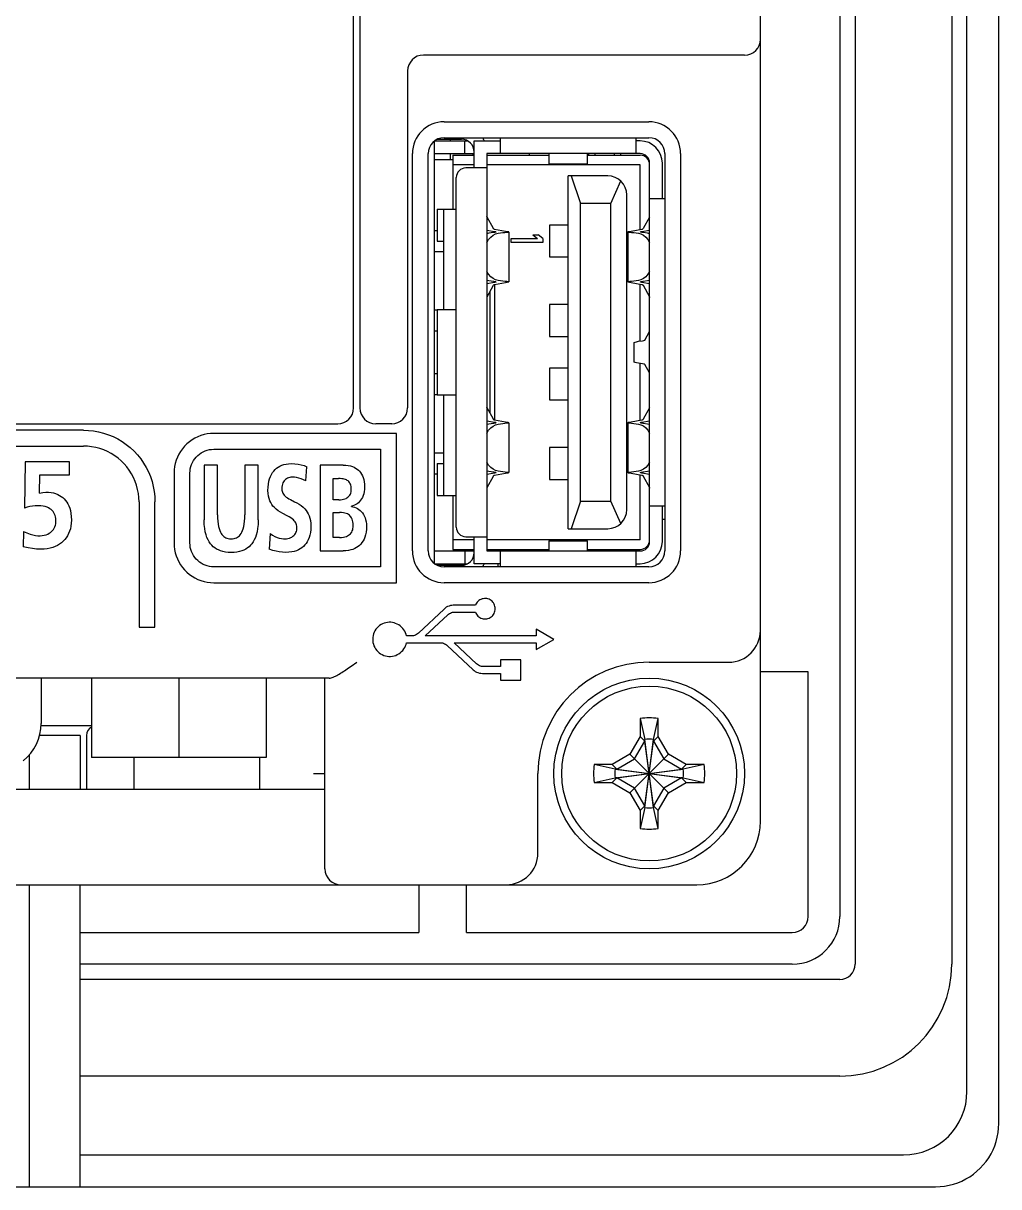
# Model space of a CAD drawing. Extents: x 0 to 563, y 0 to 379.
# Drawn here: x 532.72 to 563.42, y 114.57 to 151.17 of the extents above; entities that cross this region are included whole.
import ezdxf

# ---------------------------------------------------------------- set-up
doc = ezdxf.new("R2010")
doc.units = 0
doc.header["$LTSCALE"] = 32.67
doc.layers.get('0').update_dxf_attribs({"linetype": 'CONTINUOUS'})

msp = doc.modelspace()

# ---------------------------------------------------------------- linework, layer by layer
at = {"color": 7, "linetype": 'CONTINUOUS'}
for p, q in [((563.418, 116.562), (563.418, 251.584)), ((562.418, 117.573), (562.418, 250.573)), ((558.898, 246.573), (558.898, 121.573)), ((561.937, 246.573), (561.937, 121.573)), ((558.418, 245.073), (558.418, 123.073)), ((555.918, 126.073), (555.918, 242.073)), ((543.118, 139.073), (543.118, 237.573)), ((543.318, 237.673), (543.318, 139.073)), ((555.418, 150.173), (545.318, 150.173)), ((544.818, 149.673), (544.818, 139.073)), ((545.968, 148.073), (552.408, 148.073)), ((545.751, 147.523), (546.513, 147.523)), ((545.968, 147.573), (552.408, 147.573)), ((546.168, 147.473), (546.168, 147.523)), ((547.733, 147.573), (547.733, 147.073)), ((552.013, 147.073), (552.013, 147.573)), ((545.668, 147.473), (546.705, 147.473)), ((545.668, 134.174), (545.668, 147.473)), ((546.613, 147.073), (546.613, 147.473)), ((546.913, 147.473), (547.733, 147.473)), ((546.913, 146.623), (546.913, 147.473)), ((552.133, 147.473), (552.013, 147.473)), ((544.968, 134.573), (544.968, 147.073)), ((545.468, 134.573), (545.468, 147.073)), ((545.668, 147.073), (546.913, 147.073)), ((546.243, 146.873), (545.668, 146.873)), ((546.168, 146.873), (546.168, 147.073)), ((546.243, 147.023), (546.913, 147.023)), ((546.243, 147.023), (546.243, 145.323)), ((546.868, 147.073), (546.868, 147.023)), ((552.133, 147.073), (547.313, 147.073)), ((547.313, 147.073), (547.313, 134.573)), ((547.313, 147.023), (549.263, 147.023)), ((548.645, 147.073), (548.645, 147.023)), ((549.263, 147.073), (549.263, 146.753)), ((550.483, 146.753), (550.483, 147.073)), ((550.483, 147.023), (552.133, 147.023)), ((550.513, 147.073), (550.513, 147.023)), ((550.713, 147.073), (550.713, 147.023)), ((551.313, 147.073), (551.313, 147.023)), ((551.513, 147.073), (551.513, 147.023)), ((552.433, 134.873), (552.433, 146.773)), ((552.833, 145.653), (552.833, 146.773)), ((552.908, 147.073), (552.908, 134.573)), ((553.408, 147.073), (553.408, 134.573)), ((546.913, 146.723), (546.243, 146.723)), ((547.313, 146.623), (546.648, 146.623)), ((552.133, 146.723), (547.313, 146.723)), ((549.263, 146.753), (550.483, 146.753)), ((552.133, 144.676), (552.133, 146.723)), ((546.348, 135.323), (546.348, 146.323)), ((551.113, 146.373), (549.873, 146.373)), ((549.873, 135.273), (549.873, 146.373)), ((549.964, 146.373), (550.253, 145.507)), ((551.213, 145.507), (551.522, 146.212)), ((551.713, 135.873), (551.713, 145.773)), ((545.743, 145.323), (546.348, 145.323)), ((545.743, 145.323), (545.743, 144.323)), ((545.943, 145.323), (545.943, 142.173)), ((551.213, 145.507), (550.253, 145.507)), ((550.253, 136.139), (550.253, 145.507)), ((551.213, 136.139), (551.213, 145.507)), ((552.908, 145.653), (552.433, 145.653)), ((547.313, 145.091), (547.313, 145.098)), ((547.315, 145.085), (547.313, 145.091)), ((547.318, 145.079), (547.315, 145.085)), ((547.52, 144.716), (547.318, 145.079)), ((552.428, 145.079), (552.226, 144.716)), ((545.743, 144.648), (545.668, 144.648)), ((547.313, 144.669), (547.555, 144.626)), ((547.517, 144.587), (547.374, 144.567)), ((547.553, 144.592), (547.517, 144.587)), ((547.521, 144.714), (547.52, 144.716)), ((547.523, 144.71), (547.521, 144.714)), ((547.528, 144.705), (547.523, 144.71)), ((547.533, 144.698), (547.528, 144.705)), ((547.54, 144.693), (547.533, 144.698)), ((547.548, 144.689), (547.54, 144.693)), ((547.555, 144.686), (547.548, 144.689)), ((547.58, 144.598), (547.553, 144.592)), ((547.895, 144.626), (547.555, 144.686)), ((547.555, 144.626), (547.581, 144.62)), ((547.597, 144.603), (547.58, 144.598)), ((547.581, 144.62), (547.597, 144.615)), ((547.597, 144.615), (547.603, 144.609)), ((547.603, 144.609), (547.597, 144.603)), ((547.667, 144.567), (547.809, 144.587)), ((547.809, 144.587), (547.881, 144.595)), ((547.881, 144.595), (547.938, 144.601)), ((547.948, 144.617), (547.895, 144.626)), ((547.938, 144.601), (547.978, 144.604)), ((547.984, 144.611), (547.948, 144.617)), ((547.978, 144.604), (547.999, 144.606)), ((548.001, 144.608), (547.984, 144.611)), ((547.999, 144.606), (548.003, 144.607)), ((548.003, 144.607), (548.001, 144.608)), ((548.003, 144.607), (548.003, 143.039)), ((549.873, 144.823), (549.283, 144.823)), ((549.283, 144.823), (549.283, 143.823)), ((551.744, 144.608), (551.743, 144.607)), ((551.743, 144.607), (551.746, 144.606)), ((551.743, 144.607), (551.743, 143.039)), ((551.762, 144.611), (551.744, 144.608)), ((551.746, 144.606), (551.767, 144.604)), ((551.798, 144.617), (551.762, 144.611)), ((551.767, 144.604), (551.807, 144.601)), ((551.851, 144.626), (551.798, 144.617)), ((551.807, 144.601), (551.864, 144.595)), ((552.19, 144.686), (551.851, 144.626)), ((551.864, 144.595), (551.936, 144.587)), ((551.936, 144.587), (552.078, 144.567)), ((552.143, 144.609), (552.148, 144.615)), ((552.149, 144.603), (552.143, 144.609)), ((552.148, 144.615), (552.164, 144.62)), ((552.166, 144.598), (552.149, 144.603)), ((552.164, 144.62), (552.191, 144.626)), ((552.193, 144.592), (552.166, 144.598)), ((552.198, 144.689), (552.19, 144.686)), ((552.191, 144.626), (552.433, 144.669)), ((552.229, 144.587), (552.193, 144.592)), ((552.205, 144.693), (552.198, 144.689)), ((552.212, 144.698), (552.205, 144.693)), ((552.218, 144.705), (552.212, 144.698)), ((552.222, 144.71), (552.218, 144.705)), ((552.225, 144.714), (552.222, 144.71)), ((552.226, 144.716), (552.225, 144.714)), ((552.371, 144.567), (552.229, 144.587)), ((545.743, 144.323), (545.943, 144.323)), ((547.374, 144.567), (547.313, 144.551)), ((547.313, 144.282), (547.367, 144.369)), ((547.367, 144.369), (547.432, 144.445)), ((547.432, 144.445), (547.505, 144.504)), ((547.505, 144.504), (547.584, 144.545)), ((547.584, 144.545), (547.667, 144.567)), ((548.073, 144.398), (548.903, 144.398)), ((548.073, 144.273), (548.073, 144.398)), ((549.073, 144.273), (548.073, 144.273)), ((548.754, 144.523), (548.924, 144.523)), ((548.754, 144.523), (548.903, 144.398)), ((549.073, 144.398), (548.924, 144.523)), ((549.073, 144.398), (549.073, 144.273)), ((552.078, 144.567), (552.161, 144.546)), ((552.161, 144.546), (552.24, 144.505)), ((552.24, 144.505), (552.313, 144.446)), ((552.313, 144.446), (552.378, 144.37)), ((552.433, 144.551), (552.371, 144.567)), ((552.378, 144.37), (552.433, 144.282)), ((545.668, 143.998), (545.943, 143.998)), ((549.283, 143.823), (549.873, 143.823)), ((547.367, 143.277), (547.313, 143.365)), ((547.433, 143.201), (547.367, 143.277)), ((547.506, 143.142), (547.433, 143.201)), ((547.585, 143.101), (547.506, 143.142)), ((552.24, 143.143), (552.161, 143.101)), ((552.313, 143.202), (552.24, 143.143)), ((552.378, 143.277), (552.313, 143.202)), ((552.433, 143.365), (552.378, 143.277)), ((547.313, 143.096), (547.374, 143.08)), ((547.555, 143.021), (547.313, 142.978)), ((547.318, 142.568), (547.52, 142.93)), ((547.374, 143.08), (547.517, 143.06)), ((547.517, 143.06), (547.553, 143.055)), ((547.52, 142.93), (547.521, 142.932)), ((547.521, 142.932), (547.523, 142.937)), ((547.523, 142.937), (547.528, 142.942)), ((547.528, 142.942), (547.533, 142.949)), ((547.533, 142.949), (547.54, 142.954)), ((547.54, 142.954), (547.548, 142.958)), ((547.548, 142.958), (547.555, 142.96)), ((547.553, 143.055), (547.58, 143.049)), ((547.581, 143.027), (547.555, 143.021)), ((547.555, 142.96), (547.895, 143.021)), ((547.563, 138.685), (547.563, 142.962)), ((547.58, 143.049), (547.597, 143.044)), ((547.597, 143.032), (547.581, 143.027)), ((547.667, 143.08), (547.585, 143.101)), ((547.597, 143.044), (547.603, 143.038)), ((547.603, 143.038), (547.597, 143.032)), ((547.809, 143.06), (547.667, 143.08)), ((547.882, 143.051), (547.809, 143.06)), ((547.939, 143.046), (547.882, 143.051)), ((547.895, 143.021), (547.948, 143.03)), ((547.978, 143.043), (547.939, 143.046)), ((547.948, 143.03), (547.984, 143.035)), ((547.999, 143.041), (547.978, 143.043)), ((547.984, 143.035), (548.001, 143.039)), ((548.003, 143.04), (547.999, 143.041)), ((548.001, 143.039), (548.003, 143.04)), ((551.747, 143.041), (551.743, 143.04)), ((551.743, 143.04), (551.744, 143.039)), ((551.744, 143.039), (551.761, 143.035)), ((551.768, 143.043), (551.747, 143.041)), ((551.761, 143.035), (551.797, 143.03)), ((551.807, 143.046), (551.768, 143.043)), ((551.797, 143.03), (551.851, 143.021)), ((551.864, 143.051), (551.807, 143.046)), ((551.851, 143.021), (552.19, 142.96)), ((551.936, 143.06), (551.864, 143.051)), ((552.078, 143.08), (551.936, 143.06)), ((552.161, 143.101), (552.078, 143.08)), ((552.133, 141.175), (552.133, 142.971)), ((552.143, 143.038), (552.149, 143.044)), ((552.148, 143.032), (552.143, 143.038)), ((552.164, 143.027), (552.148, 143.032)), ((552.149, 143.044), (552.166, 143.049)), ((552.191, 143.021), (552.164, 143.027)), ((552.166, 143.049), (552.193, 143.055)), ((552.19, 142.96), (552.198, 142.958)), ((552.433, 142.978), (552.191, 143.021)), ((552.193, 143.055), (552.229, 143.06)), ((552.198, 142.958), (552.205, 142.954)), ((552.205, 142.954), (552.212, 142.949)), ((552.212, 142.949), (552.218, 142.942)), ((552.218, 142.942), (552.222, 142.937)), ((552.222, 142.937), (552.225, 142.932)), ((552.225, 142.932), (552.226, 142.93)), ((552.226, 142.93), (552.428, 142.568)), ((552.229, 143.06), (552.371, 143.08)), ((552.371, 143.08), (552.433, 143.096)), ((547.413, 138.908), (547.413, 142.739)), ((552.428, 142.568), (552.431, 142.562)), ((552.431, 142.562), (552.432, 142.555)), ((552.432, 142.555), (552.433, 142.548)), ((545.743, 142.148), (545.668, 142.148)), ((545.743, 142.173), (546.348, 142.173)), ((545.743, 142.173), (545.743, 139.473)), ((549.873, 142.323), (549.283, 142.323)), ((549.283, 142.323), (549.283, 141.323)), ((545.668, 141.498), (545.743, 141.498)), ((549.283, 141.323), (549.873, 141.323)), ((552.282, 141.207), (552.432, 141.473)), ((551.933, 141.121), (551.943, 141.133)), ((551.933, 141.121), (551.933, 140.526)), ((551.943, 141.133), (551.973, 141.145)), ((551.973, 141.145), (552.021, 141.156)), ((552.021, 141.156), (552.086, 141.168)), ((552.086, 141.168), (552.213, 141.186)), ((552.213, 141.186), (552.248, 141.193)), ((552.248, 141.193), (552.272, 141.2)), ((552.272, 141.2), (552.282, 141.207)), ((549.873, 140.323), (549.283, 140.323)), ((549.283, 140.323), (549.283, 139.323)), ((551.943, 140.514), (551.933, 140.526)), ((551.973, 140.502), (551.943, 140.514)), ((552.021, 140.49), (551.973, 140.502)), ((552.086, 140.479), (552.021, 140.49)), ((552.213, 140.461), (552.086, 140.479)), ((552.133, 138.676), (552.133, 140.472)), ((552.248, 140.454), (552.213, 140.461)), ((552.272, 140.447), (552.248, 140.454)), ((552.282, 140.44), (552.272, 140.447)), ((552.432, 140.174), (552.282, 140.44)), ((545.743, 140.148), (545.668, 140.148)), ((545.668, 139.498), (545.743, 139.498)), ((546.348, 139.473), (545.743, 139.473)), ((545.943, 139.473), (545.943, 136.323)), ((547.313, 139.091), (547.313, 139.098)), ((547.315, 139.085), (547.313, 139.091)), ((547.318, 139.079), (547.315, 139.085)), ((549.283, 139.323), (549.873, 139.323)), ((547.52, 138.716), (547.318, 139.079)), ((547.521, 138.714), (547.52, 138.716)), ((547.523, 138.71), (547.521, 138.714)), ((552.225, 138.714), (552.222, 138.71)), ((552.226, 138.716), (552.225, 138.714)), ((552.428, 139.079), (552.226, 138.716)), ((477.018, 138.573), (542.618, 138.573)), ((534.617, 138.374), (515.618, 138.374)), ((534.617, 138.374), (534.775, 138.368)), ((534.775, 138.368), (534.933, 138.351)), ((534.933, 138.351), (535.091, 138.322)), ((544.318, 138.573), (543.818, 138.573)), ((547.313, 138.669), (547.555, 138.626)), ((547.374, 138.567), (547.313, 138.551)), ((547.313, 138.282), (547.367, 138.369)), ((547.367, 138.369), (547.432, 138.445)), ((547.517, 138.587), (547.374, 138.567)), ((547.432, 138.445), (547.505, 138.504)), ((547.505, 138.504), (547.584, 138.545)), ((547.553, 138.592), (547.517, 138.587)), ((547.528, 138.705), (547.523, 138.71)), ((547.533, 138.698), (547.528, 138.705)), ((547.54, 138.693), (547.533, 138.698)), ((547.548, 138.689), (547.54, 138.693)), ((547.555, 138.686), (547.548, 138.689)), ((547.58, 138.598), (547.553, 138.592)), ((547.895, 138.626), (547.555, 138.686)), ((547.555, 138.626), (547.581, 138.62)), ((547.597, 138.603), (547.58, 138.598)), ((547.581, 138.62), (547.597, 138.615)), ((547.584, 138.545), (547.667, 138.567)), ((547.597, 138.615), (547.603, 138.609)), ((547.603, 138.609), (547.597, 138.603)), ((547.667, 138.567), (547.809, 138.587)), ((547.809, 138.587), (547.881, 138.595)), ((547.881, 138.595), (547.938, 138.601)), ((547.948, 138.617), (547.895, 138.626)), ((547.938, 138.601), (547.978, 138.604)), ((547.984, 138.611), (547.948, 138.617)), ((547.978, 138.604), (547.999, 138.606)), ((548.001, 138.608), (547.984, 138.611)), ((547.999, 138.606), (548.003, 138.607)), ((548.003, 138.607), (548.001, 138.608)), ((548.003, 138.607), (548.003, 137.039)), ((551.744, 138.608), (551.743, 138.607)), ((551.743, 138.607), (551.746, 138.606)), ((551.743, 138.607), (551.743, 137.039)), ((551.762, 138.611), (551.744, 138.608)), ((551.746, 138.606), (551.767, 138.604)), ((551.798, 138.617), (551.762, 138.611)), ((551.767, 138.604), (551.807, 138.601)), ((551.851, 138.626), (551.798, 138.617)), ((551.807, 138.601), (551.864, 138.595)), ((552.19, 138.686), (551.851, 138.626)), ((551.864, 138.595), (551.936, 138.587)), ((551.936, 138.587), (552.078, 138.567)), ((552.078, 138.567), (552.161, 138.546)), ((552.143, 138.609), (552.148, 138.615)), ((552.149, 138.603), (552.143, 138.609)), ((552.148, 138.615), (552.164, 138.62)), ((552.166, 138.598), (552.149, 138.603)), ((552.161, 138.546), (552.24, 138.505)), ((552.164, 138.62), (552.191, 138.626)), ((552.193, 138.592), (552.166, 138.598)), ((552.198, 138.689), (552.19, 138.686)), ((552.191, 138.626), (552.433, 138.669)), ((552.229, 138.587), (552.193, 138.592)), ((552.205, 138.693), (552.198, 138.689)), ((552.212, 138.698), (552.205, 138.693)), ((552.218, 138.705), (552.212, 138.698)), ((552.222, 138.71), (552.218, 138.705)), ((552.371, 138.567), (552.229, 138.587)), ((552.24, 138.505), (552.313, 138.446)), ((552.313, 138.446), (552.378, 138.37)), ((552.433, 138.551), (552.371, 138.567)), ((552.378, 138.37), (552.433, 138.282)), ((535.091, 138.322), (535.248, 138.283)), ((535.248, 138.283), (535.401, 138.231)), ((535.401, 138.231), (535.551, 138.169)), ((535.551, 138.169), (535.696, 138.097)), ((535.696, 138.097), (535.834, 138.015)), ((535.834, 138.015), (535.966, 137.924)), ((537.951, 138.01), (537.871, 137.943)), ((538.035, 138.07), (537.951, 138.01)), ((538.124, 138.123), (538.035, 138.07)), ((538.217, 138.168), (538.124, 138.123)), ((538.313, 138.206), (538.217, 138.168)), ((538.412, 138.235), (538.313, 138.206)), ((538.513, 138.256), (538.412, 138.235)), ((538.615, 138.269), (538.513, 138.256)), ((538.718, 138.273), (538.615, 138.269)), ((544.468, 138.273), (538.718, 138.273)), ((544.468, 133.573), (544.468, 138.273)), ((515.618, 137.873), (534.617, 137.873)), ((534.745, 137.869), (534.617, 137.873)), ((534.874, 137.854), (534.745, 137.869)), ((535.004, 137.829), (534.874, 137.854)), ((535.132, 137.795), (535.004, 137.829)), ((535.257, 137.751), (535.132, 137.795)), ((535.378, 137.699), (535.257, 137.751)), ((535.494, 137.637), (535.378, 137.699)), ((535.605, 137.568), (535.494, 137.637)), ((535.966, 137.924), (536.091, 137.823)), ((536.091, 137.823), (536.209, 137.714)), ((536.209, 137.714), (536.319, 137.595)), ((537.617, 137.617), (537.572, 137.524)), ((537.67, 137.706), (537.617, 137.617)), ((537.731, 137.79), (537.67, 137.706)), ((537.798, 137.869), (537.731, 137.79)), ((537.871, 137.943), (537.798, 137.869)), ((538.213, 137.577), (538.266, 137.622)), ((538.266, 137.622), (538.324, 137.661)), ((538.324, 137.661), (538.385, 137.695)), ((538.385, 137.695), (538.448, 137.723)), ((538.448, 137.723), (538.514, 137.745)), ((538.514, 137.745), (538.581, 137.76)), ((538.581, 137.76), (538.649, 137.77)), ((538.649, 137.77), (538.718, 137.773)), ((538.718, 137.773), (543.968, 137.773)), ((543.968, 137.773), (543.968, 134.073)), ((545.943, 137.648), (545.668, 137.648)), ((549.873, 137.823), (549.283, 137.823)), ((549.283, 137.823), (549.283, 136.823)), ((532.784, 137.375), (532.759, 135.924)), ((534.18, 137.375), (532.784, 137.375)), ((534.18, 136.973), (534.18, 137.375)), ((535.71, 137.491), (535.605, 137.568)), ((535.808, 137.406), (535.71, 137.491)), ((535.899, 137.315), (535.808, 137.406)), ((535.984, 137.217), (535.899, 137.315)), ((536.319, 137.595), (536.421, 137.47)), ((536.421, 137.47), (536.512, 137.338)), ((536.512, 137.338), (536.594, 137.2)), ((537.505, 137.328), (537.485, 137.227)), ((537.535, 137.427), (537.505, 137.328)), ((537.572, 137.524), (537.535, 137.427)), ((537.996, 137.226), (538.018, 137.292)), ((538.018, 137.292), (538.046, 137.356)), ((538.046, 137.356), (538.079, 137.416)), ((538.079, 137.416), (538.119, 137.474)), ((538.119, 137.474), (538.163, 137.528)), ((538.163, 137.528), (538.213, 137.577)), ((538.833, 137.275), (538.415, 137.275)), ((538.415, 137.275), (538.415, 135.549)), ((538.833, 135.715), (538.833, 137.275)), ((540.115, 137.275), (539.698, 137.275)), ((539.698, 137.275), (539.698, 135.715)), ((540.115, 135.549), (540.115, 137.275)), ((540.801, 137.242), (540.861, 137.269)), ((540.861, 137.269), (540.926, 137.291)), ((540.926, 137.291), (540.997, 137.307)), ((540.997, 137.307), (541.072, 137.318)), ((541.072, 137.318), (541.151, 137.321)), ((541.151, 137.321), (541.267, 137.317)), ((541.267, 137.317), (541.372, 137.304)), ((541.372, 137.304), (541.472, 137.284)), ((541.472, 137.284), (541.564, 137.257)), ((541.564, 137.257), (541.65, 137.225)), ((542.791, 137.275), (542.063, 137.275)), ((542.063, 137.275), (542.063, 134.573)), ((542.791, 137.275), (542.874, 137.272)), ((542.874, 137.272), (542.95, 137.262)), ((542.95, 137.262), (543.018, 137.247)), ((545.743, 137.323), (545.943, 137.323)), ((545.743, 137.323), (545.743, 136.323)), ((547.367, 137.277), (547.313, 137.365)), ((547.433, 137.201), (547.367, 137.277)), ((552.378, 137.277), (552.313, 137.202)), ((552.433, 137.365), (552.378, 137.277)), ((533.233, 136.396), (533.243, 136.973)), ((533.243, 136.973), (534.18, 136.973)), ((536.061, 137.112), (535.984, 137.217)), ((536.131, 137.001), (536.061, 137.112)), ((536.193, 136.884), (536.131, 137.001)), ((536.594, 137.2), (536.666, 137.058)), ((536.666, 137.058), (536.727, 136.911)), ((536.727, 136.911), (536.777, 136.759)), ((537.472, 137.125), (537.468, 137.023)), ((537.468, 137.023), (537.468, 134.824)), ((537.485, 137.227), (537.472, 137.125)), ((537.968, 137.023), (537.971, 137.091)), ((537.968, 134.824), (537.968, 137.023)), ((537.971, 137.091), (537.98, 137.159)), ((537.98, 137.159), (537.996, 137.226)), ((540.474, 136.847), (540.501, 136.917)), ((540.501, 136.917), (540.532, 136.98)), ((540.532, 136.98), (540.567, 137.037)), ((540.567, 137.037), (540.605, 137.088)), ((540.605, 137.088), (540.648, 137.134)), ((540.648, 137.134), (540.695, 137.175)), ((540.695, 137.175), (540.746, 137.211)), ((540.746, 137.211), (540.801, 137.242)), ((541.108, 136.887), (541.071, 136.876)), ((541.147, 136.893), (541.108, 136.887)), ((541.187, 136.896), (541.147, 136.893)), ((541.254, 136.893), (541.187, 136.896)), ((541.323, 136.884), (541.254, 136.893)), ((541.611, 136.78), (541.65, 137.225)), ((543.018, 137.247), (543.079, 137.228)), ((543.079, 137.228), (543.134, 137.206)), ((543.134, 137.206), (543.182, 137.18)), ((543.182, 137.18), (543.226, 137.151)), ((543.226, 137.151), (543.267, 137.117)), ((543.267, 137.117), (543.303, 137.08)), ((543.303, 137.08), (543.337, 137.038)), ((543.337, 137.038), (543.367, 136.992)), ((543.367, 136.992), (543.394, 136.941)), ((543.394, 136.941), (543.417, 136.884)), ((543.417, 136.884), (543.436, 136.821)), ((545.668, 136.998), (545.743, 136.998)), ((547.313, 137.096), (547.374, 137.08)), ((547.555, 137.021), (547.313, 136.978)), ((547.318, 136.568), (547.52, 136.93)), ((547.374, 137.08), (547.517, 137.06)), ((547.506, 137.142), (547.433, 137.201)), ((547.585, 137.101), (547.506, 137.142)), ((547.517, 137.06), (547.553, 137.055)), ((547.52, 136.93), (547.521, 136.932)), ((547.521, 136.932), (547.523, 136.937)), ((547.523, 136.937), (547.528, 136.942)), ((547.528, 136.942), (547.533, 136.949)), ((547.533, 136.949), (547.54, 136.954)), ((547.54, 136.954), (547.548, 136.958)), ((547.548, 136.958), (547.555, 136.96)), ((547.553, 137.055), (547.58, 137.049)), ((547.581, 137.027), (547.555, 137.021)), ((547.555, 136.96), (547.895, 137.021)), ((547.58, 137.049), (547.597, 137.044)), ((547.597, 137.032), (547.581, 137.027)), ((547.667, 137.08), (547.585, 137.101)), ((547.597, 137.044), (547.603, 137.038)), ((547.603, 137.038), (547.597, 137.032)), ((547.809, 137.06), (547.667, 137.08)), ((547.882, 137.051), (547.809, 137.06)), ((547.939, 137.046), (547.882, 137.051)), ((547.895, 137.021), (547.948, 137.03)), ((547.978, 137.043), (547.939, 137.046)), ((547.948, 137.03), (547.984, 137.035)), ((547.999, 137.041), (547.978, 137.043)), ((547.984, 137.035), (548.001, 137.039)), ((548.003, 137.04), (547.999, 137.041)), ((548.001, 137.039), (548.003, 137.04)), ((551.747, 137.041), (551.743, 137.04)), ((551.743, 137.04), (551.744, 137.039)), ((551.744, 137.039), (551.761, 137.035)), ((551.768, 137.043), (551.747, 137.041)), ((551.761, 137.035), (551.797, 137.03)), ((551.807, 137.046), (551.768, 137.043)), ((551.797, 137.03), (551.851, 137.021)), ((551.864, 137.051), (551.807, 137.046)), ((551.851, 137.021), (552.19, 136.96)), ((551.936, 137.06), (551.864, 137.051)), ((552.078, 137.08), (551.936, 137.06)), ((552.161, 137.101), (552.078, 137.08)), ((552.133, 134.923), (552.133, 136.971)), ((552.143, 137.038), (552.149, 137.044)), ((552.148, 137.032), (552.143, 137.038)), ((552.164, 137.027), (552.148, 137.032)), ((552.149, 137.044), (552.166, 137.049)), ((552.24, 137.143), (552.161, 137.101)), ((552.191, 137.021), (552.164, 137.027)), ((552.166, 137.049), (552.193, 137.055)), ((552.19, 136.96), (552.198, 136.958)), ((552.433, 136.978), (552.191, 137.021)), ((552.193, 137.055), (552.229, 137.06)), ((552.198, 136.958), (552.205, 136.954)), ((552.205, 136.954), (552.212, 136.949)), ((552.212, 136.949), (552.218, 136.942)), ((552.218, 136.942), (552.222, 136.937)), ((552.222, 136.937), (552.225, 136.932)), ((552.225, 136.932), (552.226, 136.93)), ((552.226, 136.93), (552.428, 136.568)), ((552.229, 137.06), (552.371, 137.08)), ((552.313, 137.202), (552.24, 137.143)), ((552.371, 137.08), (552.433, 137.096)), ((536.245, 136.763), (536.193, 136.884)), ((536.289, 136.638), (536.245, 136.763)), ((536.323, 136.51), (536.289, 136.638)), ((536.777, 136.759), (536.816, 136.604)), ((536.816, 136.604), (536.845, 136.447)), ((540.424, 136.474), (540.426, 136.576)), ((540.426, 136.576), (540.435, 136.675)), ((540.435, 136.675), (540.452, 136.766)), ((540.452, 136.766), (540.474, 136.847)), ((540.862, 136.578), (540.859, 136.52)), ((540.859, 136.52), (540.861, 136.486)), ((540.869, 136.629), (540.862, 136.578)), ((540.88, 136.674), (540.869, 136.629)), ((540.894, 136.713), (540.88, 136.674)), ((540.912, 136.747), (540.894, 136.713)), ((540.932, 136.777), (540.912, 136.747)), ((540.954, 136.803), (540.932, 136.777)), ((540.979, 136.826), (540.954, 136.803)), ((541.006, 136.846), (540.979, 136.826)), ((541.038, 136.863), (541.006, 136.846)), ((541.071, 136.876), (541.038, 136.863)), ((541.395, 136.868), (541.323, 136.884)), ((541.467, 136.845), (541.395, 136.868)), ((541.539, 136.816), (541.467, 136.845)), ((541.611, 136.78), (541.539, 136.816)), ((542.48, 136.849), (542.641, 136.849)), ((542.48, 136.184), (542.48, 136.849)), ((542.696, 136.848), (542.641, 136.849)), ((542.744, 136.845), (542.696, 136.848)), ((542.787, 136.84), (542.744, 136.845)), ((542.826, 136.833), (542.787, 136.84)), ((542.86, 136.823), (542.826, 136.833)), ((542.891, 136.811), (542.86, 136.823)), ((542.919, 136.795), (542.891, 136.811)), ((542.944, 136.777), (542.919, 136.795)), ((542.967, 136.755), (542.944, 136.777)), ((542.987, 136.731), (542.967, 136.755)), ((543.004, 136.704), (542.987, 136.731)), ((543.018, 136.674), (543.004, 136.704)), ((543.03, 136.64), (543.018, 136.674)), ((543.038, 136.602), (543.03, 136.64)), ((543.042, 136.559), (543.038, 136.602)), ((543.044, 136.512), (543.042, 136.559)), ((543.436, 136.821), (543.45, 136.749)), ((543.45, 136.749), (543.458, 136.67)), ((543.458, 136.67), (543.461, 136.582)), ((543.461, 136.582), (543.458, 136.509)), ((549.283, 136.823), (549.873, 136.823)), ((552.428, 136.568), (552.431, 136.562)), ((552.431, 136.562), (552.432, 136.555)), ((552.432, 136.555), (552.433, 136.548)), ((533.233, 136.396), (533.336, 136.415)), ((533.336, 136.415), (533.431, 136.423)), ((533.431, 136.423), (533.518, 136.421)), ((533.518, 136.421), (533.599, 136.412)), ((533.599, 136.412), (533.673, 136.398)), ((533.673, 136.398), (533.743, 136.378)), ((533.743, 136.378), (533.807, 136.352)), ((533.807, 136.352), (533.866, 136.323)), ((533.866, 136.323), (533.92, 136.289)), ((533.92, 136.289), (533.969, 136.252)), ((533.969, 136.252), (534.014, 136.211)), ((534.014, 136.211), (534.055, 136.164)), ((534.055, 136.164), (534.094, 136.112)), ((536.348, 136.38), (536.323, 136.51)), ((536.363, 136.251), (536.348, 136.38)), ((536.367, 136.124), (536.363, 136.251)), ((536.845, 136.447), (536.862, 136.286)), ((536.862, 136.286), (536.868, 136.124)), ((540.43, 136.379), (540.424, 136.474)), ((540.442, 136.295), (540.43, 136.379)), ((540.459, 136.222), (540.442, 136.295)), ((540.482, 136.155), (540.459, 136.222)), ((540.51, 136.095), (540.482, 136.155)), ((540.861, 136.486), (540.867, 136.452)), ((540.867, 136.452), (540.877, 136.419)), ((540.877, 136.419), (540.89, 136.387)), ((540.89, 136.387), (540.909, 136.356)), ((540.909, 136.356), (540.933, 136.326)), ((540.933, 136.326), (540.962, 136.298)), ((540.962, 136.298), (540.997, 136.27)), ((540.997, 136.27), (541.036, 136.243)), ((541.036, 136.243), (541.082, 136.216)), ((541.082, 136.216), (541.135, 136.187)), ((541.135, 136.187), (541.262, 136.124)), ((542.65, 136.184), (542.48, 136.184)), ((542.65, 136.184), (542.709, 136.186)), ((542.709, 136.186), (542.76, 136.191)), ((542.76, 136.191), (542.805, 136.2)), ((542.805, 136.2), (542.845, 136.211)), ((542.845, 136.211), (542.88, 136.225)), ((542.88, 136.225), (542.91, 136.242)), ((542.91, 136.242), (542.938, 136.261)), ((542.938, 136.261), (542.962, 136.283)), ((542.962, 136.283), (542.983, 136.306)), ((542.983, 136.306), (543.001, 136.332)), ((543.001, 136.332), (543.016, 136.361)), ((543.016, 136.361), (543.028, 136.394)), ((543.028, 136.394), (543.037, 136.429)), ((543.037, 136.429), (543.042, 136.469)), ((543.042, 136.469), (543.044, 136.512)), ((543.336, 136.167), (543.303, 136.127)), ((543.366, 136.211), (543.336, 136.167)), ((543.393, 136.26), (543.366, 136.211)), ((543.416, 136.315), (543.393, 136.26)), ((543.435, 136.375), (543.416, 136.315)), ((543.449, 136.44), (543.435, 136.375)), ((543.458, 136.509), (543.449, 136.44)), ((545.743, 136.323), (546.348, 136.323)), ((546.243, 136.323), (546.243, 134.623)), ((532.844, 135.95), (532.759, 135.924)), ((532.927, 135.971), (532.844, 135.95)), ((533.014, 135.985), (532.927, 135.971)), ((533.103, 135.994), (533.014, 135.985)), ((533.195, 135.997), (533.103, 135.994)), ((533.277, 135.994), (533.195, 135.997)), ((533.35, 135.984), (533.277, 135.994)), ((533.414, 135.969), (533.35, 135.984)), ((533.471, 135.95), (533.414, 135.969)), ((533.521, 135.928), (533.471, 135.95)), ((533.564, 135.903), (533.521, 135.928)), ((533.603, 135.875), (533.564, 135.903)), ((533.636, 135.844), (533.603, 135.875)), ((533.665, 135.811), (533.636, 135.844)), ((533.69, 135.774), (533.665, 135.811)), ((534.094, 136.112), (534.129, 136.053)), ((534.129, 136.053), (534.16, 135.989)), ((534.16, 135.989), (534.187, 135.919)), ((534.187, 135.919), (534.209, 135.841)), ((534.209, 135.841), (534.225, 135.753)), ((536.367, 136.124), (536.367, 132.173)), ((536.868, 132.173), (536.868, 136.124)), ((540.543, 136.039), (540.51, 136.095)), ((540.581, 135.987), (540.543, 136.039)), ((540.626, 135.936), (540.581, 135.987)), ((540.681, 135.886), (540.626, 135.936)), ((540.747, 135.837), (540.681, 135.886)), ((540.819, 135.791), (540.747, 135.837)), ((540.894, 135.749), (540.819, 135.791)), ((541.262, 136.124), (541.331, 136.087)), ((541.331, 136.087), (541.401, 136.047)), ((541.401, 136.047), (541.467, 136.002)), ((541.467, 136.002), (541.528, 135.953)), ((541.528, 135.953), (541.58, 135.902)), ((541.58, 135.902), (541.624, 135.85)), ((541.624, 135.85), (541.661, 135.796)), ((541.661, 135.796), (541.692, 135.738)), ((543.096, 135.992), (543.047, 135.978)), ((543.047, 135.971), (543.047, 135.978)), ((543.047, 135.971), (543.098, 135.962)), ((543.142, 136.011), (543.096, 135.992)), ((543.098, 135.962), (543.148, 135.948)), ((543.186, 136.034), (543.142, 136.011)), ((543.148, 135.948), (543.195, 135.93)), ((543.228, 136.06), (543.186, 136.034)), ((543.195, 135.93), (543.24, 135.907)), ((543.267, 136.092), (543.228, 136.06)), ((543.24, 135.907), (543.283, 135.879)), ((543.303, 136.127), (543.267, 136.092)), ((543.283, 135.879), (543.323, 135.847)), ((543.323, 135.847), (543.361, 135.811)), ((543.361, 135.811), (543.395, 135.771)), ((550.253, 136.139), (549.964, 135.273)), ((550.253, 136.139), (551.213, 136.139)), ((551.522, 135.435), (551.213, 136.139)), ((552.433, 135.993), (552.908, 135.993)), ((552.833, 134.873), (552.833, 135.993)), ((533.711, 135.735), (533.69, 135.774)), ((533.728, 135.691), (533.711, 135.735)), ((533.741, 135.644), (533.728, 135.691)), ((533.733, 135.381), (533.744, 135.431)), ((533.749, 135.593), (533.741, 135.644)), ((533.744, 135.431), (533.75, 135.484)), ((533.752, 135.539), (533.749, 135.593)), ((533.75, 135.484), (533.752, 135.539)), ((534.236, 135.448), (534.224, 135.358)), ((534.225, 135.753), (534.236, 135.655)), ((534.236, 135.655), (534.24, 135.545)), ((534.24, 135.545), (534.236, 135.448)), ((538.42, 135.406), (538.415, 135.549)), ((538.833, 135.715), (538.835, 135.606)), ((538.835, 135.606), (538.842, 135.507)), ((538.842, 135.507), (538.853, 135.42)), ((539.678, 135.419), (539.689, 135.507)), ((539.689, 135.507), (539.695, 135.605)), ((539.695, 135.605), (539.698, 135.715)), ((540.115, 135.549), (540.111, 135.405)), ((541.032, 135.678), (540.894, 135.749)), ((541.09, 135.647), (541.032, 135.678)), ((541.14, 135.617), (541.09, 135.647)), ((541.184, 135.586), (541.14, 135.617)), ((541.222, 135.556), (541.184, 135.586)), ((541.253, 135.525), (541.222, 135.556)), ((541.278, 135.493), (541.253, 135.525)), ((541.298, 135.461), (541.278, 135.493)), ((541.314, 135.428), (541.298, 135.461)), ((541.325, 135.392), (541.314, 135.428)), ((541.692, 135.738), (541.719, 135.676)), ((541.719, 135.676), (541.74, 135.607)), ((541.74, 135.607), (541.757, 135.529)), ((541.757, 135.529), (541.768, 135.441)), ((541.768, 135.441), (541.772, 135.345)), ((542.48, 135.781), (542.677, 135.781)), ((542.48, 134.999), (542.48, 135.781)), ((542.741, 135.779), (542.677, 135.781)), ((542.797, 135.773), (542.741, 135.779)), ((542.845, 135.764), (542.797, 135.773)), ((542.887, 135.752), (542.845, 135.764)), ((542.924, 135.737), (542.887, 135.752)), ((542.956, 135.719), (542.924, 135.737)), ((542.985, 135.698), (542.956, 135.719)), ((543.012, 135.673), (542.985, 135.698)), ((543.035, 135.644), (543.012, 135.673)), ((543.056, 135.612), (543.035, 135.644)), ((543.074, 135.575), (543.056, 135.612)), ((543.088, 135.534), (543.074, 135.575)), ((543.098, 135.487), (543.088, 135.534)), ((543.105, 135.434), (543.098, 135.487)), ((543.107, 135.375), (543.105, 135.434)), ((543.395, 135.771), (543.426, 135.725)), ((543.426, 135.725), (543.453, 135.674)), ((543.453, 135.674), (543.477, 135.619)), ((543.477, 135.619), (543.497, 135.558)), ((543.497, 135.558), (543.512, 135.493)), ((543.512, 135.493), (543.521, 135.425)), ((543.521, 135.425), (543.524, 135.355)), ((552.833, 135.573), (552.908, 135.573)), ((532.735, 135.188), (532.725, 134.705)), ((532.735, 135.188), (532.841, 135.141)), ((532.841, 135.141), (532.936, 135.105)), ((532.936, 135.105), (533.024, 135.079)), ((533.024, 135.079), (533.106, 135.063)), ((533.106, 135.063), (533.183, 135.054)), ((533.183, 135.054), (533.254, 135.053)), ((533.254, 135.053), (533.322, 135.058)), ((533.322, 135.058), (533.384, 135.069)), ((533.384, 135.069), (533.441, 135.085)), ((533.441, 135.085), (533.492, 135.105)), ((533.492, 135.105), (533.538, 135.128)), ((533.538, 135.128), (533.578, 135.155)), ((533.578, 135.155), (533.614, 135.184)), ((533.614, 135.184), (533.646, 135.216)), ((533.646, 135.216), (533.673, 135.252)), ((533.673, 135.252), (533.697, 135.291)), ((533.697, 135.291), (533.718, 135.334)), ((533.718, 135.334), (533.733, 135.381)), ((534.152, 135.12), (534.117, 135.051)), ((534.182, 135.193), (534.152, 135.12)), ((534.206, 135.273), (534.182, 135.193)), ((534.224, 135.358), (534.206, 135.273)), ((538.432, 135.281), (538.42, 135.406)), ((538.451, 135.172), (538.432, 135.281)), ((538.475, 135.076), (538.451, 135.172)), ((538.504, 134.993), (538.475, 135.076)), ((538.853, 135.42), (538.867, 135.343)), ((538.867, 135.343), (538.884, 135.275)), ((538.884, 135.275), (538.905, 135.217)), ((538.905, 135.217), (538.927, 135.167)), ((538.927, 135.167), (538.951, 135.123)), ((538.951, 135.123), (538.977, 135.086)), ((538.977, 135.086), (539.004, 135.055)), ((539.004, 135.055), (539.034, 135.028)), ((539.496, 135.028), (539.525, 135.054)), ((539.525, 135.054), (539.553, 135.085)), ((539.553, 135.085), (539.579, 135.122)), ((539.579, 135.122), (539.603, 135.165)), ((539.603, 135.165), (539.626, 135.216)), ((539.626, 135.216), (539.646, 135.274)), ((539.646, 135.274), (539.663, 135.342)), ((539.663, 135.342), (539.678, 135.419)), ((540.055, 135.075), (540.026, 134.992)), ((540.08, 135.17), (540.055, 135.075)), ((540.099, 135.28), (540.08, 135.17)), ((540.111, 135.405), (540.099, 135.28)), ((540.495, 135.119), (540.457, 134.632)), ((540.495, 135.119), (540.57, 135.071)), ((540.57, 135.071), (540.642, 135.033)), ((541.211, 135.035), (541.241, 135.062)), ((541.241, 135.062), (541.266, 135.09)), ((541.266, 135.09), (541.288, 135.12)), ((541.288, 135.12), (541.305, 135.153)), ((541.305, 135.153), (541.319, 135.188)), ((541.319, 135.188), (541.329, 135.226)), ((541.333, 135.353), (541.325, 135.392)), ((541.329, 135.226), (541.335, 135.268)), ((541.336, 135.311), (541.333, 135.353)), ((541.335, 135.268), (541.336, 135.311)), ((541.741, 135.069), (541.718, 134.992)), ((541.758, 135.155), (541.741, 135.069)), ((541.768, 135.248), (541.758, 135.155)), ((541.772, 135.345), (541.768, 135.248)), ((542.927, 135.048), (542.96, 135.067)), ((542.96, 135.067), (542.99, 135.088)), ((542.99, 135.088), (543.016, 135.113)), ((543.016, 135.113), (543.039, 135.139)), ((543.039, 135.139), (543.059, 135.169)), ((543.059, 135.169), (543.075, 135.202)), ((543.075, 135.202), (543.089, 135.239)), ((543.089, 135.239), (543.098, 135.279)), ((543.098, 135.279), (543.105, 135.325)), ((543.105, 135.325), (543.107, 135.375)), ((543.494, 135.083), (543.473, 135.011)), ((543.51, 135.163), (543.494, 135.083)), ((543.52, 135.254), (543.51, 135.163)), ((543.524, 135.355), (543.52, 135.254)), ((549.873, 135.273), (551.113, 135.273)), ((532.873, 134.671), (532.725, 134.705)), ((533.732, 134.711), (533.657, 134.682)), ((533.802, 134.745), (533.732, 134.711)), ((533.867, 134.784), (533.802, 134.745)), ((533.927, 134.828), (533.867, 134.784)), ((533.982, 134.877), (533.927, 134.828)), ((534.032, 134.93), (533.982, 134.877)), ((534.077, 134.988), (534.032, 134.93)), ((534.117, 135.051), (534.077, 134.988)), ((537.468, 134.824), (537.472, 134.721)), ((537.472, 134.721), (537.485, 134.619)), ((537.971, 134.755), (537.968, 134.824)), ((537.98, 134.687), (537.971, 134.755)), ((538.537, 134.921), (538.504, 134.993)), ((538.572, 134.857), (538.537, 134.921)), ((538.611, 134.801), (538.572, 134.857)), ((538.654, 134.752), (538.611, 134.801)), ((538.699, 134.708), (538.654, 134.752)), ((538.749, 134.668), (538.699, 134.708)), ((539.034, 135.028), (539.064, 135.006)), ((539.064, 135.006), (539.097, 134.988)), ((539.097, 134.988), (539.133, 134.973)), ((539.133, 134.973), (539.173, 134.962)), ((539.173, 134.962), (539.218, 134.955)), ((539.218, 134.955), (539.265, 134.953)), ((539.265, 134.953), (539.311, 134.955)), ((539.311, 134.955), (539.356, 134.962)), ((539.356, 134.962), (539.396, 134.973)), ((539.396, 134.973), (539.432, 134.988)), ((539.432, 134.988), (539.465, 135.006)), ((539.465, 135.006), (539.496, 135.028)), ((539.831, 134.707), (539.781, 134.668)), ((539.877, 134.751), (539.831, 134.707)), ((539.919, 134.801), (539.877, 134.751)), ((539.958, 134.857), (539.919, 134.801)), ((539.994, 134.92), (539.958, 134.857)), ((540.026, 134.992), (539.994, 134.92)), ((540.642, 135.033), (540.713, 135.002)), ((540.713, 135.002), (540.781, 134.98)), ((540.781, 134.98), (540.847, 134.964)), ((540.847, 134.964), (540.908, 134.955)), ((540.908, 134.955), (540.967, 134.953)), ((540.967, 134.953), (541.009, 134.955)), ((541.009, 134.955), (541.053, 134.963)), ((541.053, 134.963), (541.097, 134.975)), ((541.097, 134.975), (541.139, 134.992)), ((541.139, 134.992), (541.177, 135.012)), ((541.177, 135.012), (541.211, 135.035)), ((541.542, 134.716), (541.494, 134.676)), ((541.586, 134.761), (541.542, 134.716)), ((541.625, 134.81), (541.586, 134.761)), ((541.66, 134.864), (541.625, 134.81)), ((541.691, 134.924), (541.66, 134.864)), ((541.718, 134.992), (541.691, 134.924)), ((542.677, 134.999), (542.48, 134.999)), ((542.677, 134.999), (542.742, 135.002)), ((542.742, 135.002), (542.798, 135.008)), ((542.798, 135.008), (542.847, 135.019)), ((542.847, 135.019), (542.89, 135.032)), ((542.89, 135.032), (542.927, 135.048)), ((543.258, 134.711), (543.21, 134.678)), ((543.303, 134.748), (543.258, 134.711)), ((543.344, 134.789), (543.303, 134.748)), ((543.382, 134.836), (543.344, 134.789)), ((543.416, 134.889), (543.382, 134.836)), ((543.447, 134.947), (543.416, 134.889)), ((543.473, 135.011), (543.447, 134.947)), ((546.913, 134.923), (546.243, 134.923)), ((546.648, 135.023), (547.313, 135.023)), ((546.913, 134.173), (546.913, 135.023)), ((552.133, 134.923), (547.313, 134.923)), ((549.263, 134.893), (550.483, 134.893)), ((549.263, 134.893), (549.263, 134.573)), ((550.483, 134.573), (550.483, 134.893)), ((533.013, 134.648), (532.873, 134.671)), ((533.144, 134.633), (533.013, 134.648)), ((533.266, 134.627), (533.144, 134.633)), ((533.378, 134.63), (533.266, 134.627)), ((533.481, 134.641), (533.378, 134.63)), ((533.574, 134.658), (533.481, 134.641)), ((533.657, 134.682), (533.574, 134.658)), ((537.485, 134.619), (537.505, 134.518)), ((537.505, 134.518), (537.535, 134.419)), ((537.535, 134.419), (537.572, 134.323)), ((537.572, 134.323), (537.617, 134.23)), ((537.996, 134.62), (537.98, 134.687)), ((538.018, 134.554), (537.996, 134.62)), ((538.046, 134.49), (538.018, 134.554)), ((538.079, 134.43), (538.046, 134.49)), ((538.119, 134.372), (538.079, 134.43)), ((538.163, 134.318), (538.119, 134.372)), ((538.803, 134.634), (538.749, 134.668)), ((538.862, 134.604), (538.803, 134.634)), ((538.927, 134.578), (538.862, 134.604)), ((539.001, 134.556), (538.927, 134.578)), ((539.083, 134.54), (539.001, 134.556)), ((539.172, 134.53), (539.083, 134.54)), ((539.265, 134.527), (539.172, 134.53)), ((539.357, 134.53), (539.265, 134.527)), ((539.446, 134.54), (539.357, 134.53)), ((539.528, 134.556), (539.446, 134.54)), ((539.602, 134.577), (539.528, 134.556)), ((539.668, 134.603), (539.602, 134.577)), ((539.727, 134.634), (539.668, 134.603)), ((539.781, 134.668), (539.727, 134.634)), ((540.575, 134.593), (540.457, 134.632)), ((540.682, 134.562), (540.575, 134.593)), ((540.78, 134.543), (540.682, 134.562)), ((540.879, 134.531), (540.78, 134.543)), ((540.99, 134.527), (540.879, 134.531)), ((541.084, 134.531), (540.99, 134.527)), ((541.17, 134.542), (541.084, 134.531)), ((541.247, 134.559), (541.17, 134.542)), ((541.318, 134.581), (541.247, 134.559)), ((541.382, 134.608), (541.318, 134.581)), ((541.44, 134.64), (541.382, 134.608)), ((541.494, 134.676), (541.44, 134.64)), ((542.063, 134.573), (542.791, 134.573)), ((542.877, 134.577), (542.791, 134.573)), ((542.957, 134.588), (542.877, 134.577)), ((543.03, 134.604), (542.957, 134.588)), ((543.096, 134.624), (543.03, 134.604)), ((543.156, 134.649), (543.096, 134.624)), ((543.21, 134.678), (543.156, 134.649)), ((545.668, 134.573), (546.913, 134.573)), ((546.243, 134.623), (546.913, 134.623)), ((546.613, 134.573), (546.613, 134.173)), ((547.313, 134.623), (549.263, 134.623)), ((547.313, 134.573), (552.133, 134.573)), ((547.733, 134.573), (547.733, 134.073)), ((548.668, 134.573), (548.668, 134.623)), ((550.483, 134.623), (552.133, 134.623)), ((550.513, 134.573), (550.513, 134.623)), ((550.713, 134.573), (550.713, 134.623)), ((551.313, 134.573), (551.313, 134.623)), ((551.513, 134.573), (551.513, 134.623)), ((552.013, 134.073), (552.013, 134.573)), ((537.617, 134.23), (537.67, 134.141)), ((537.67, 134.141), (537.731, 134.056)), ((537.731, 134.056), (537.798, 133.977)), ((537.798, 133.977), (537.871, 133.903)), ((538.213, 134.269), (538.163, 134.318)), ((538.267, 134.224), (538.213, 134.269)), ((538.324, 134.185), (538.267, 134.224)), ((538.385, 134.151), (538.324, 134.185)), ((538.448, 134.123), (538.385, 134.151)), ((538.514, 134.101), (538.448, 134.123)), ((538.581, 134.086), (538.514, 134.101)), ((538.649, 134.076), (538.581, 134.086)), ((538.718, 134.073), (538.649, 134.076)), ((543.968, 134.073), (538.718, 134.073)), ((545.668, 134.173), (546.705, 134.173)), ((545.751, 134.123), (546.513, 134.123)), ((552.408, 134.073), (545.968, 134.073)), ((547.733, 134.173), (546.913, 134.173)), ((547.668, 134.073), (547.668, 134.173)), ((552.013, 134.173), (552.133, 134.173)), ((537.871, 133.903), (537.951, 133.836)), ((537.951, 133.836), (538.035, 133.776)), ((538.035, 133.776), (538.124, 133.723)), ((538.124, 133.723), (538.217, 133.678)), ((538.217, 133.678), (538.313, 133.64)), ((538.313, 133.64), (538.412, 133.611)), ((538.412, 133.611), (538.513, 133.59)), ((538.513, 133.59), (538.615, 133.578)), ((538.615, 133.578), (538.718, 133.573)), ((538.718, 133.573), (544.468, 133.573)), ((552.408, 133.573), (545.968, 133.573)), ((546.211, 132.86), (546.165, 132.853)), ((546.256, 132.863), (546.211, 132.86)), ((546.951, 132.863), (546.256, 132.863)), ((546.965, 132.896), (546.951, 132.863)), ((546.983, 132.929), (546.965, 132.896)), ((547.006, 132.961), (546.983, 132.929)), ((547.033, 132.99), (547.006, 132.961)), ((547.062, 133.015), (547.033, 132.99)), ((547.092, 133.035), (547.062, 133.015)), ((547.125, 133.051), (547.092, 133.035)), ((547.159, 133.064), (547.125, 133.051)), ((547.195, 133.072), (547.159, 133.064)), ((547.233, 133.077), (547.195, 133.072)), ((547.272, 133.077), (547.233, 133.077)), ((547.309, 133.073), (547.272, 133.077)), ((547.345, 133.065), (547.309, 133.073)), ((547.381, 133.052), (547.345, 133.065)), ((547.415, 133.035), (547.381, 133.052)), ((547.446, 133.015), (547.415, 133.035)), ((547.474, 132.992), (547.446, 133.015)), ((547.499, 132.967), (547.474, 132.992)), ((547.521, 132.938), (547.499, 132.967)), ((547.54, 132.904), (547.521, 132.938)), ((547.556, 132.867), (547.54, 132.904)), ((547.567, 132.83), (547.556, 132.867)), ((545.963, 132.746), (545.155, 131.985)), ((545.371, 131.899), (546.078, 132.563)), ((545.997, 132.776), (545.963, 132.746)), ((546.035, 132.801), (545.997, 132.776)), ((546.076, 132.823), (546.035, 132.801)), ((546.12, 132.84), (546.076, 132.823)), ((546.078, 132.563), (546.103, 132.584)), ((546.103, 132.584), (546.131, 132.603)), ((546.165, 132.853), (546.12, 132.84)), ((546.131, 132.603), (546.162, 132.62)), ((546.162, 132.62), (546.194, 132.633)), ((546.194, 132.633), (546.228, 132.643)), ((546.228, 132.643), (546.263, 132.648)), ((546.263, 132.648), (546.299, 132.65)), ((546.299, 132.65), (546.951, 132.65)), ((546.951, 132.65), (546.965, 132.616)), ((546.965, 132.616), (546.983, 132.584)), ((546.983, 132.584), (547.005, 132.554)), ((547.005, 132.554), (547.03, 132.526)), ((547.03, 132.526), (547.059, 132.502)), ((547.059, 132.502), (547.09, 132.481)), ((547.413, 132.478), (547.445, 132.498)), ((547.445, 132.498), (547.473, 132.521)), ((547.473, 132.521), (547.499, 132.547)), ((547.499, 132.547), (547.521, 132.576)), ((547.521, 132.576), (547.539, 132.609)), ((547.539, 132.609), (547.555, 132.644)), ((547.555, 132.644), (547.566, 132.681)), ((547.566, 132.681), (547.573, 132.718)), ((547.573, 132.792), (547.567, 132.83)), ((547.575, 132.755), (547.573, 132.792)), ((547.573, 132.718), (547.575, 132.755)), ((536.367, 132.173), (536.868, 132.173)), ((543.856, 132.152), (543.821, 132.109)), ((543.895, 132.191), (543.856, 132.152)), ((543.938, 132.225), (543.895, 132.191)), ((543.984, 132.256), (543.938, 132.225)), ((544.032, 132.28), (543.984, 132.256)), ((544.081, 132.3), (544.032, 132.28)), ((544.132, 132.315), (544.081, 132.3)), ((544.183, 132.325), (544.132, 132.315)), ((544.234, 132.33), (544.183, 132.325)), ((544.286, 132.329), (544.234, 132.33)), ((544.338, 132.323), (544.286, 132.329)), ((544.39, 132.312), (544.338, 132.323)), ((544.441, 132.296), (544.39, 132.312)), ((544.492, 132.274), (544.441, 132.296)), ((544.54, 132.247), (544.492, 132.274)), ((544.586, 132.215), (544.54, 132.247)), ((544.627, 132.179), (544.586, 132.215)), ((544.665, 132.139), (544.627, 132.179)), ((544.698, 132.095), (544.665, 132.139)), ((547.09, 132.481), (547.124, 132.463)), ((547.124, 132.463), (547.159, 132.45)), ((547.159, 132.45), (547.196, 132.441)), ((547.196, 132.441), (547.233, 132.436)), ((547.233, 132.436), (547.27, 132.436)), ((547.27, 132.436), (547.307, 132.44)), ((547.307, 132.44), (547.344, 132.448)), ((547.344, 132.448), (547.379, 132.461)), ((547.379, 132.461), (547.413, 132.478)), ((543.721, 131.856), (543.718, 131.802)), ((543.718, 131.802), (543.719, 131.747)), ((543.731, 131.91), (543.721, 131.856)), ((543.746, 131.963), (543.731, 131.91)), ((543.766, 132.014), (543.746, 131.963)), ((543.791, 132.063), (543.766, 132.014)), ((543.821, 132.109), (543.791, 132.063)), ((544.726, 132.048), (544.698, 132.095)), ((544.75, 132), (544.726, 132.048)), ((544.768, 131.95), (544.75, 132)), ((544.78, 131.899), (544.768, 131.95)), ((544.933, 131.899), (544.78, 131.899)), ((544.966, 131.901), (544.933, 131.899)), ((545.001, 131.907), (544.966, 131.901)), ((545.036, 131.916), (545.001, 131.907)), ((545.07, 131.929), (545.036, 131.916)), ((545.101, 131.946), (545.07, 131.929)), ((545.13, 131.965), (545.101, 131.946)), ((545.155, 131.985), (545.13, 131.965)), ((548.862, 131.899), (545.371, 131.899)), ((549.418, 131.792), (548.862, 132.115)), ((548.862, 132.115), (548.862, 131.899)), ((548.862, 131.47), (549.418, 131.792)), ((543.719, 131.747), (543.727, 131.693)), ((543.727, 131.693), (543.74, 131.64)), ((543.74, 131.64), (543.758, 131.588)), ((543.758, 131.588), (543.782, 131.538)), ((543.782, 131.538), (543.811, 131.491)), ((543.811, 131.491), (543.844, 131.447)), ((543.844, 131.447), (543.882, 131.407)), ((543.882, 131.407), (543.923, 131.371)), ((544.586, 131.37), (544.628, 131.406)), ((544.628, 131.406), (544.665, 131.446)), ((544.665, 131.446), (544.698, 131.49)), ((544.698, 131.49), (544.726, 131.536)), ((544.726, 131.536), (544.75, 131.585)), ((544.75, 131.585), (544.768, 131.635)), ((544.768, 131.635), (544.78, 131.686)), ((544.78, 131.686), (545.847, 131.686)), ((545.847, 131.686), (545.878, 131.684)), ((545.878, 131.684), (545.911, 131.679)), ((545.911, 131.679), (545.945, 131.67)), ((545.945, 131.67), (545.979, 131.657)), ((545.979, 131.657), (546.011, 131.64)), ((546.011, 131.64), (546.041, 131.62)), ((546.041, 131.62), (546.067, 131.599)), ((546.067, 131.599), (546.876, 130.837)), ((546.283, 131.686), (548.862, 131.686)), ((546.99, 131.02), (546.283, 131.686)), ((548.862, 131.686), (548.862, 131.47)), ((543.045, 130.952), (543.218, 131.073)), ((543.923, 131.371), (543.968, 131.339)), ((543.968, 131.339), (544.015, 131.312)), ((544.015, 131.312), (544.065, 131.29)), ((544.065, 131.29), (544.118, 131.274)), ((544.118, 131.274), (544.171, 131.263)), ((544.171, 131.263), (544.226, 131.257)), ((544.226, 131.257), (544.282, 131.257)), ((544.282, 131.257), (544.337, 131.263)), ((544.337, 131.263), (544.391, 131.274)), ((544.391, 131.274), (544.444, 131.29)), ((544.444, 131.29), (544.494, 131.312)), ((544.494, 131.312), (544.542, 131.339)), ((544.542, 131.339), (544.586, 131.37)), ((548.379, 131.15), (547.736, 131.15)), ((547.736, 131.15), (547.736, 130.934)), ((548.379, 130.506), (548.379, 131.15)), ((552.418, 131.073), (554.918, 131.073)), ((542.588, 130.657), (542.627, 130.679)), ((542.627, 130.679), (542.667, 130.702)), ((542.667, 130.702), (542.707, 130.726)), ((542.707, 130.726), (542.748, 130.752)), ((542.748, 130.752), (542.789, 130.778)), ((542.789, 130.778), (542.831, 130.806)), ((542.831, 130.806), (542.873, 130.834)), ((542.873, 130.834), (542.916, 130.863)), ((542.916, 130.863), (542.959, 130.892)), ((542.959, 130.892), (543.045, 130.952)), ((546.876, 130.837), (546.909, 130.809)), ((546.909, 130.809), (546.947, 130.784)), ((546.947, 130.784), (546.988, 130.762)), ((546.988, 130.762), (547.032, 130.745)), ((547.018, 130.998), (546.99, 131.02)), ((547.047, 130.979), (547.018, 130.998)), ((547.032, 130.745), (547.077, 130.732)), ((547.079, 130.963), (547.047, 130.979)), ((547.077, 130.732), (547.123, 130.725)), ((547.112, 130.95), (547.079, 130.963)), ((547.145, 130.941), (547.112, 130.95)), ((547.123, 130.725), (547.169, 130.722)), ((547.178, 130.936), (547.145, 130.941)), ((547.169, 130.722), (547.736, 130.722)), ((547.21, 130.934), (547.178, 130.936)), ((547.736, 130.934), (547.21, 130.934)), ((547.736, 130.722), (547.736, 130.506)), ((557.418, 130.773), (555.918, 130.773)), ((557.418, 123.073), (557.418, 130.773)), ((542.352, 130.573), (442.518, 130.573)), ((533.283, 130.573), (533.283, 129.142)), ((534.868, 130.573), (534.868, 128.073)), ((537.618, 130.573), (537.618, 128.073)), ((540.368, 130.573), (540.368, 128.073)), ((542.218, 124.573), (542.218, 130.573)), ((542.352, 130.573), (542.381, 130.576)), ((542.381, 130.576), (542.411, 130.582)), ((542.411, 130.582), (542.444, 130.592)), ((542.444, 130.592), (542.478, 130.604)), ((542.478, 130.604), (542.514, 130.62)), ((542.514, 130.62), (542.551, 130.638)), ((542.551, 130.638), (542.588, 130.657)), ((547.736, 130.506), (548.379, 130.506)), ((552.138, 129.301), (552.278, 128.644)), ((552.138, 129.301), (552.138, 128.741)), ((552.558, 128.644), (552.698, 129.301)), ((552.698, 128.741), (552.698, 129.301)), ((534.868, 129.073), (533.279, 129.073)), ((534.518, 128.773), (533.235, 128.773)), ((534.518, 128.773), (534.518, 127.073)), ((534.718, 128.773), (534.718, 127.073)), ((552.138, 128.741), (551.813, 128.178)), ((551.958, 128.034), (552.278, 128.588)), ((552.278, 128.588), (552.138, 128.741)), ((552.558, 126.503), (552.278, 128.644)), ((552.278, 128.588), (552.278, 128.644)), ((552.278, 126.503), (552.558, 128.644)), ((552.558, 126.559), (552.278, 128.588)), ((552.278, 126.559), (552.558, 128.588)), ((552.558, 128.588), (552.698, 128.741)), ((552.558, 128.644), (552.558, 128.588)), ((552.558, 128.588), (552.878, 128.034)), ((553.023, 128.178), (552.698, 128.741)), ((532.918, 127.073), (532.918, 128.164)), ((551.813, 128.178), (551.25, 127.853)), ((551.813, 128.178), (553.023, 126.969)), ((551.813, 126.969), (553.023, 128.178)), ((553.585, 127.853), (553.023, 128.178)), ((540.368, 128.073), (534.868, 128.073)), ((536.218, 127.073), (536.218, 128.073)), ((540.168, 127.073), (540.168, 128.073)), ((551.25, 127.853), (550.69, 127.853)), ((551.347, 127.713), (550.69, 127.853)), ((551.403, 127.713), (551.25, 127.853)), ((551.403, 127.713), (551.958, 128.034)), ((552.878, 128.034), (553.433, 127.713)), ((553.433, 127.713), (553.585, 127.853)), ((554.145, 127.853), (553.489, 127.713)), ((554.145, 127.853), (553.585, 127.853)), ((541.861, 127.573), (542.218, 127.573)), ((548.918, 125.073), (548.918, 127.573)), ((550.69, 127.293), (551.347, 127.433)), ((551.403, 127.433), (551.25, 127.293)), ((551.347, 127.433), (553.489, 127.713)), ((551.347, 127.713), (551.403, 127.713)), ((551.347, 127.713), (553.489, 127.433)), ((551.403, 127.433), (551.347, 127.433)), ((551.403, 127.433), (553.433, 127.713)), ((551.403, 127.713), (553.433, 127.433)), ((551.958, 127.113), (551.403, 127.433)), ((553.433, 127.433), (552.878, 127.113)), ((553.433, 127.713), (553.489, 127.713)), ((553.489, 127.433), (553.433, 127.433)), ((553.433, 127.433), (553.585, 127.293)), ((553.489, 127.433), (554.145, 127.293)), ((542.218, 127.073), (508.018, 127.073)), ((550.69, 127.293), (551.25, 127.293)), ((551.25, 127.293), (551.813, 126.969)), ((552.278, 126.559), (551.958, 127.113)), ((552.878, 127.113), (552.558, 126.559)), ((553.023, 126.969), (553.585, 127.293)), ((553.585, 127.293), (554.145, 127.293)), ((551.813, 126.969), (552.138, 126.406)), ((552.698, 126.406), (553.023, 126.969)), ((552.278, 126.559), (552.138, 126.406)), ((552.278, 126.503), (552.138, 125.846)), ((552.138, 126.406), (552.138, 125.846)), ((552.278, 126.503), (552.278, 126.559)), ((552.558, 126.559), (552.698, 126.406)), ((552.558, 126.559), (552.558, 126.503)), ((552.698, 125.846), (552.558, 126.503)), ((552.698, 125.846), (552.698, 126.406)), ((405.918, 124.073), (553.918, 124.073)), ((532.918, 114.573), (532.918, 124.073)), ((534.518, 114.573), (534.518, 124.073)), ((545.168, 124.073), (545.168, 122.573)), ((546.668, 122.573), (546.668, 124.073)), ((534.518, 122.573), (545.168, 122.573)), ((546.668, 122.573), (556.918, 122.573)), ((556.918, 121.573), (534.518, 121.573)), ((558.418, 121.093), (534.518, 121.093)), ((558.418, 118.054), (534.518, 118.054)), ((563.397, 116.278), (563.413, 116.42)), ((563.413, 116.42), (563.418, 116.562)), ((563.337, 115.999), (563.372, 116.137)), ((563.372, 116.137), (563.397, 116.278)), ((563.175, 115.606), (563.238, 115.733)), ((563.238, 115.733), (563.292, 115.864)), ((563.292, 115.864), (563.337, 115.999)), ((534.518, 115.573), (560.418, 115.573)), ((562.933, 115.258), (563.022, 115.368)), ((563.022, 115.368), (563.102, 115.485)), ((563.102, 115.485), (563.175, 115.606)), ((562.507, 114.889), (562.623, 114.97)), ((562.623, 114.97), (562.733, 115.058)), ((562.733, 115.058), (562.836, 115.155)), ((562.836, 115.155), (562.933, 115.258)), ((398.407, 114.573), (561.429, 114.573)), ((561.429, 114.573), (561.572, 114.579)), ((561.572, 114.579), (561.714, 114.594)), ((561.714, 114.594), (561.854, 114.619)), ((561.854, 114.619), (561.992, 114.654)), ((561.992, 114.654), (562.127, 114.699)), ((562.127, 114.699), (562.258, 114.753)), ((562.258, 114.753), (562.385, 114.817)), ((562.385, 114.817), (562.507, 114.889))]:
    msp.add_line(p, q, dxfattribs=at)
for radius in [3, 2.75]:
    msp.add_circle((552.418, 127.573), radius, dxfattribs=at)
for centre, radius, start, end in [((555.418, 150.673), 0.5, 270, 360), ((545.318, 149.673), 0.5, 90, 180), ((545.968, 147.073), 1, 90, 180), ((552.408, 147.073), 1, 0, 90), ((545.968, 147.073), 0.5, 90, 180), ((546.513, 147.123), 0.4, 0, 90), ((546.513, 147.123), 0.8, 25.9805, 34.3035), ((552.408, 147.073), 0.5, 0, 90), ((552.133, 146.773), 0.7, 0, 90), ((552.133, 146.773), 0.3, 0, 90), ((552.133, 146.723), 0.3, 0, 90), ((546.648, 146.323), 0.3, 90, 180), ((551.113, 145.773), 0.6, 0, 90), ((542.618, 139.073), 0.5, 270, 360), ((543.818, 139.073), 0.5, 180, 270), ((544.318, 139.073), 0.5, 270, 360), ((551.113, 135.873), 0.6, 270, 360), ((546.648, 135.323), 0.3, 180, 270), ((552.133, 134.923), 0.3, 270, 360), ((552.133, 134.873), 0.7, 270, 360), ((552.133, 134.873), 0.3, 270, 360), ((545.968, 134.573), 1, 180, 270), ((545.968, 134.573), 0.5, 180, 270), ((546.513, 134.523), 0.4, 270, 360), ((552.408, 134.573), 1, 270, 360), ((552.408, 134.573), 0.5, 270, 360), ((546.513, 134.523), 0.8, 325.6965, 334.0195), ((554.918, 132.073), 1, 270, 360), ((552.418, 127.573), 3.5, 90, 180), ((552.418, 127.573), 1.75, 80.7931, 99.2069), ((531.783, 129.142), 1.5, 308.8492, 360), ((535.018, 128.773), 0.3, 120.0448, 180), ((552.418, 127.572), 1.082, 82.5623, 97.4377), ((552.418, 127.573), 1.75, 170.7931, 189.2069), ((552.418, 127.573), 1.75, 350.7931, 9.2069), ((552.419, 127.573), 1.082, 172.5623, 187.4377), ((552.416, 127.573), 1.082, 352.5623, 7.4377), ((552.418, 127.575), 1.082, 262.5623, 277.4377), ((553.918, 126.073), 2, 270, 360), ((552.418, 127.573), 1.75, 260.7931, 279.2069), ((547.918, 125.073), 1, 270, 360), ((542.718, 124.573), 0.5, 180, 270), ((556.918, 123.073), 1.5, 270, 360), ((556.918, 123.073), 0.5, 270, 360), ((558.418, 121.573), 3.52, 270, 360), ((558.418, 121.573), 0.48, 270, 360), ((560.418, 117.573), 2, 270, 360)]:
    msp.add_arc(centre, radius, start, end, dxfattribs=at)

doc.saveas('drawing.dxf')
